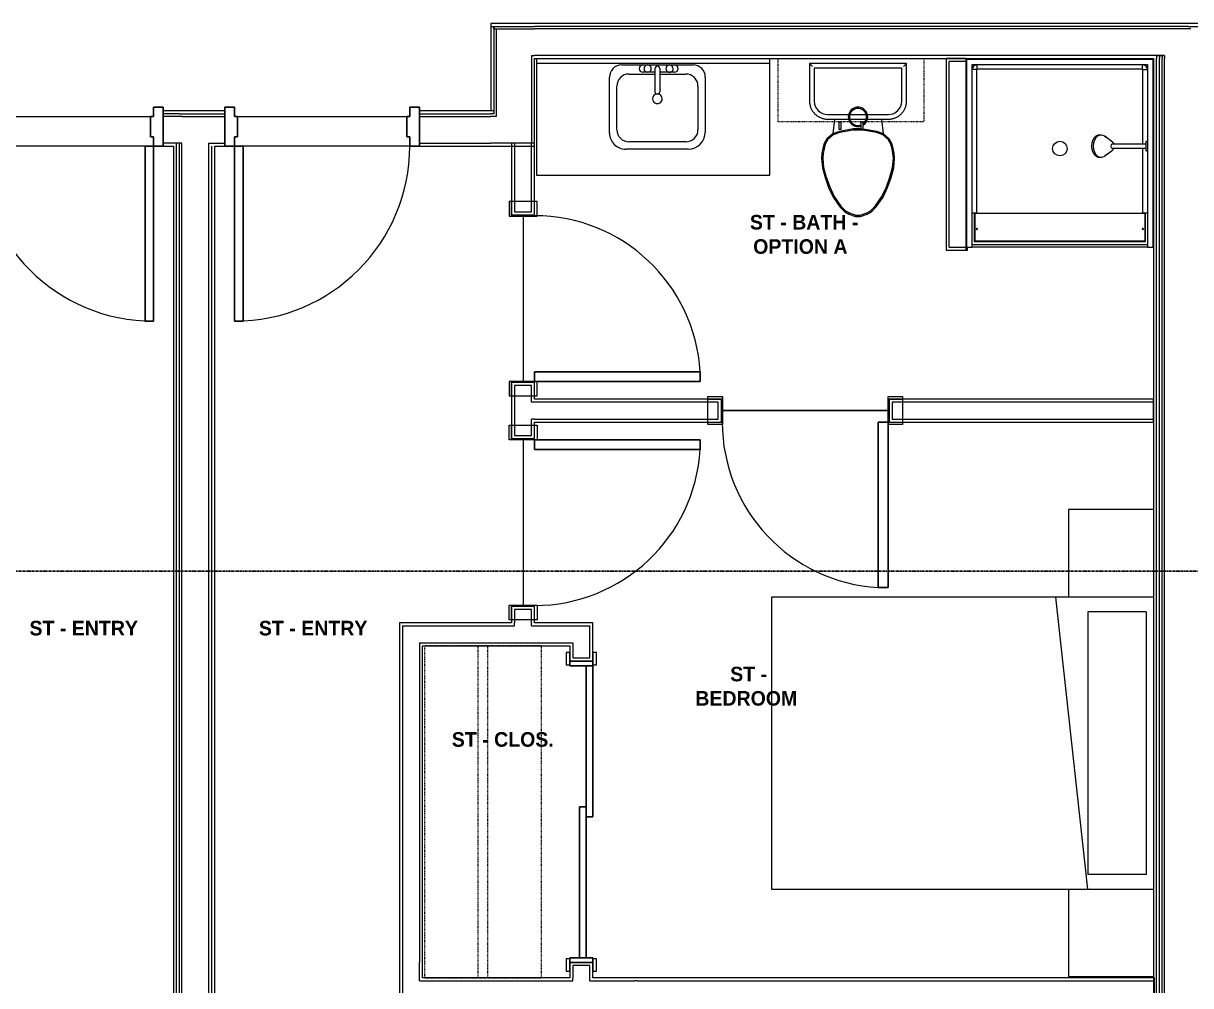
# Model space of a CAD drawing. Header units: inches. Extents: x -4093 to -1777, y 9773 to 12264.
# Drawn here: x -2749.8 to -2509.9, y 11450 to 11647.9 of the extents above; entities that cross this region are included whole.
import ezdxf

# ---------------------------------------------------------------- set-up
doc = ezdxf.new("R2010")
doc.units = ezdxf.units.IN
doc.header["$MEASUREMENT"] = 0
doc.linetypes.add('Dash', pattern=[0.25, 0.125, -0.125])
doc.linetypes.add('Grid Line 1_2_', pattern=[0.875, 0.5, -0.125, 0.125, -0.125])
for name, color, linetype, lineweight in [('0-1', 7, 'Continuous', 5), ('0-2', 7, 'Continuous', 9), ('0-3', 8, 'Continuous', 9), ('A-AREA-IDEN', 2, 'Continuous', 9), ('A-DOOR-1', 7, 'Continuous', 9), ('A-DOOR-2', 10, 'Continuous', 30), ('A-DOOR-FRAM-1', 10, 'Continuous', 30), ('A-FLOR-1', 7, 'Continuous', 9), ('A-FLOR-2', 192, 'Continuous', 9), ('A-WALL-1', 7, 'Continuous', 9), ('A-WALL-2', 250, 'Continuous', 18), ('I-FURN-1', 7, 'Continuous', 9), ('I-WALL-1', 7, 'Continuous', 9), ('P-SANR-FIXT-1', 7, 'Continuous', 9), ('Q-CASE-1', 7, 'Continuous', 9), ('Q-CASE-2', 7, 'Dash', 9), ('Q-CASE-HDLN-1', 7, 'Dash', 9), ('S-GRID-1', 1, 'Grid Line 1_2_', 30)]:
    doc.layers.add(name, color=color, linetype=linetype, lineweight=lineweight)
doc.styles.add('Century Gothic_B', font='GOTHICB.TTF', dxfattribs={"height": 3})

# ---------------------------------------------------------------- blocks, each defined once
blk = doc.blocks.new('SLIDING - FLUSH - SLIDING - FLUSH - 5-0 x 6-8-3934327-BACKGROUND - 2ND FLOOR')
at = {"layer": 'A-DOOR-1'}
for p, q in [((-30.25, 3), (-32.75, 3)), ((-32.75, 3), (-32.75, 2.25)), ((-30.25, 2.25), (-30.25, 3)), ((30.25, 3), (30.25, 2.25)), ((32.75, 3), (30.25, 3)), ((32.75, 2.25), (32.75, 3)), ((-32.75, 2.25), (-30.25, 2.25)), ((30.25, 2.25), (32.75, 2.25)), ((-30.25, -2.5), (-32.75, -2.5)), ((-32.75, -2.5), (-32.75, -3.25)), ((-32.75, -3.25), (-30.25, -3.25)), ((-30.25, -3.25), (-30.25, -2.5)), ((32.75, -2.5), (30.25, -2.5)), ((30.25, -2.5), (30.25, -3.25)), ((30.25, -3.25), (32.75, -3.25)), ((32.75, -3.25), (32.75, -2.5))]:
    blk.add_line(p, q, dxfattribs=at)
at = {"layer": 'A-DOOR-2'}
for p, q in [((1, 2.25), (-30, 2.25)), ((-30, 2.25), (-30, 0.87)), ((-30, 0.87), (1, 0.87)), ((30, 0.87), (-1, 0.87)), ((-1, 0.87), (-1, -0.5)), ((1, 0.87), (1, 2.25)), ((30, -0.5), (30, 0.87)), ((-1, -0.5), (30, -0.5))]:
    blk.add_line(p, q, dxfattribs=at)
at = {"layer": 'A-DOOR-FRAM-1'}
for p, q in [((-30, 2.25), (-31, 2.25)), ((-31, 2.25), (-31, -2.5)), ((-30, -2.5), (-30, 2.25)), ((31, 2.25), (30, 2.25)), ((30, 2.25), (30, -2.5)), ((31, -2.5), (31, 2.25)), ((-31, -2.5), (-30, -2.5)), ((30, -2.5), (31, -2.5))]:
    blk.add_line(p, q, dxfattribs=at)
blk = doc.blocks.new('SWING - SINGLE - FLUSH - SWING - FLUSH - 2-10 x 6-8 - PRIVACY-4346068-BACKGROUND - 2ND FLOOR')
at = {"layer": 'A-DOOR-1'}
for p, q in [((-20, 2.37), (-20, 2.87)), ((-20, 2.87), (-17, 2.87)), ((-17, 2.87), (-17, 2.37)), ((17, 2.37), (17, 2.87)), ((17, 2.87), (20, 2.87)), ((20, 2.87), (20, 2.37)), ((-20, 2.37), (-17, 2.37)), ((-20, -2.88), (-20, 2.37)), ((-17, 2.37), (-20, 2.37)), ((-17, 2.37), (-17, -2.88)), ((17, 2.37), (20, 2.37)), ((17, -2.88), (17, 2.37)), ((20, 2.37), (17, 2.37)), ((20, 2.37), (20, -2.88)), ((-17, -2.88), (-20, -2.88)), ((20, -2.88), (17, -2.88))]:
    blk.add_line(p, q, dxfattribs=at)
blk.add_arc((17, -2.38), 34.07, 180, 266.6343, dxfattribs=at)
at = {"layer": 'A-DOOR-2'}
for p, q in [((15, -2.38), (15, -36.38)), ((17, -2.38), (15, -2.38)), ((17, -2.38), (17, -36.38)), ((17, -36.38), (15, -36.38))]:
    blk.add_line(p, q, dxfattribs=at)
blk = doc.blocks.new('OD_CW_Closet - OD_CW_Closet-3786619-BACKGROUND - 2ND FLOOR')
at = {"layer": 'Q-CASE-HDLN-1'}
for p, q in [((68.99, 24), (0.74, 24)), ((0.74, 24), (0.74, 0)), ((68.99, 0), (68.99, 24)), ((0.74, 13), (68.99, 13)), ((0.74, 11), (68.99, 11)), ((0.74, 0), (68.99, 0))]:
    blk.add_line(p, q, dxfattribs=at)
blk = doc.blocks.new('SWING - SINGLE - FLUSH - SWING - FLUSH - 2-10 x 6-8 - PRIVACY-4346070-BACKGROUND - 2ND FLOOR')
at = {"layer": 'A-DOOR-1'}
for p, q in [((-20, 2.37), (-20, 2.87)), ((-20, 2.87), (-17, 2.87)), ((-17, 2.87), (-17, 2.37)), ((17, 2.37), (17, 2.87)), ((17, 2.87), (20, 2.87)), ((20, 2.87), (20, 2.37)), ((-20, 2.37), (-17, 2.37)), ((-20, -2.88), (-20, 2.37)), ((-17, 2.37), (-20, 2.37)), ((-17, 2.37), (-17, -2.88)), ((17, 2.37), (20, 2.37)), ((17, -2.88), (17, 2.37)), ((20, 2.37), (17, 2.37)), ((20, 2.37), (20, -2.88)), ((-17, -2.88), (-20, -2.88)), ((20, -2.88), (17, -2.88))]:
    blk.add_line(p, q, dxfattribs=at)
blk.add_arc((17, -2.38), 34.07, 180, 266.6343, dxfattribs=at)
at = {"layer": 'A-DOOR-2'}
for p, q in [((15, -2.38), (15, -36.38)), ((17, -2.38), (15, -2.38)), ((17, -2.38), (17, -36.38)), ((17, -36.38), (15, -36.38))]:
    blk.add_line(p, q, dxfattribs=at)
blk = doc.blocks.new('Bed-Standard - Queen 60_ x 79_-1242961-BACKGROUND - 2ND FLOOR')
at = {"layer": 'I-FURN-1'}
for p, q in [((-19.31, 37.2), (-19.31, -41.3)), ((40.69, -41.3), (40.69, 37.2)), ((-16.31, 35.7), (-16.31, 23.7)), ((-16.31, 35.7), (37.69, 35.7)), ((37.69, 35.7), (37.69, 23.7)), ((40.69, 23.7), (-19.31, 17.13)), ((-16.31, 23.7), (37.69, 23.7)), ((-19.31, -41.3), (40.69, -41.3))]:
    blk.add_line(p, q, dxfattribs=at)
blk = doc.blocks.new('M_Sink Vanity-Square - 500 x 440mm-1372835-BACKGROUND - 2ND FLOOR')
at = {"layer": 'P-SANR-FIXT-1'}
for p, q in [((-5.72, 10.23), (7.14, 10.23)), ((-5.22, 8.73), (6.46, 8.73)), ((-9.22, -4.59), (-9.22, 6.73)), ((-7.72, -2.72), (-7.72, 6.23)), ((8.96, 6.23), (8.96, -2.72)), ((10.46, 6.91), (10.46, -4.59)), ((0.12, -6.33), (0.12, -1.59)), ((1.12, -6.33), (1.12, -1.59)), ((7.96, -7.09), (-6.72, -7.09)), ((0.12, -5.22), (-5.22, -5.22)), ((-2.88, -5.59), (0.12, -5.59)), ((3.62, -7.09), (-2.88, -7.09)), ((6.46, -5.22), (1.12, -5.22)), ((1.12, -5.59), (3.62, -5.59))]:
    blk.add_line(p, q, dxfattribs=at)
for centre, radius, start, end in [((-5.72, 6.73), 3.5, 90, 180), ((7.14, 6.91), 3.32, 360, 90), ((-5.22, 6.23), 2.5, 90, 180), ((6.46, 6.23), 2.5, 360, 90), ((0.62, -0.13), 1, 360, 180), ((0.62, -0.13), 1, 180, 0), ((0.62, -1.59), 0.5, 360, 180), ((-6.72, -4.59), 2.5, 180, 270), ((-5.22, -2.72), 2.5, 180, 270), ((6.46, -2.72), 2.5, 270, 360), ((7.96, -4.59), 2.5, 270, 0), ((-2.88, -6.34), 0.75, 90, 270), ((-1.88, -6.34), 0.75, 360, 180), ((-1.88, -6.34), 0.75, 180, 0), ((0.62, -6.33), 0.5, 180, 0), ((2.62, -6.34), 0.75, 0, 180), ((2.62, -6.34), 0.75, 180, 0), ((3.62, -6.34), 0.75, 270, 90)]:
    blk.add_arc(centre, radius, start, end, dxfattribs=at)
blk = doc.blocks.new('Toilet-Domestic-3D - Toilet-Domestic-3D-1352612-BACKGROUND - 2ND FLOOR')
at = {"layer": 'P-SANR-FIXT-1'}
for p, q in [((-9.98, 19.48), (-9.98, 11.75)), ((9.98, 19.48), (-9.98, 19.48)), ((-9.86, 19.36), (-9.98, 19.48)), ((9.98, 19.48), (9.86, 19.36)), ((9.98, 11.75), (9.98, 19.48)), ((9, 18.5), (-9, 18.5)), ((-9, 18.5), (-9, 11.75)), ((-9, 18.5), (-9, 11.75)), ((9, 18.5), (-9, 18.5)), ((9, 11.75), (9, 18.5)), ((9, 11.75), (9, 18.5)), ((-6.25, 9), (6.25, 9)), ((-6.25, 9), (6.25, 9)), ((-6.25, 8.02), (6.25, 8.02)), ((-4.86, 8.02), (-5.21, 5)), ((5.21, 5), (4.86, 8.02)), ((-5.21, 5), (-6.4, 4)), ((-3.84, 5.5), (-5.21, 5)), ((-5.21, 5), (-5.08, 4.78)), ((-3.77, 5.26), (-5.08, 4.78)), ((-1, 6), (-3.84, 5.5)), ((-3.84, 5.5), (-3.77, 5.26)), ((-0.98, 5.75), (-3.77, 5.26)), ((-1, 6), (-0.98, 5.75)), ((0.56, 6), (-1, 6)), ((0.98, 5.75), (-0.98, 5.75)), ((1, 5.98), (0.98, 5.75)), ((3.77, 5.26), (0.98, 5.75)), ((3.84, 5.5), (1.05, 5.99)), ((3.84, 5.5), (3.77, 5.26)), ((5.08, 4.78), (3.77, 5.26)), ((5.21, 5), (3.84, 5.5)), ((5.21, 5), (5.08, 4.78)), ((6.4, 4), (5.21, 5)), ((-6.97, 3), (-7.24, 2)), ((-6.73, 2.9), (-6.99, 1.95)), ((-6.4, 4), (-6.97, 3)), ((-6.97, 3), (-6.73, 2.9)), ((-6.21, 3.84), (-6.73, 2.9)), ((-6.21, 3.84), (-6.4, 4)), ((-5.08, 4.78), (-6.21, 3.84)), ((6.21, 3.84), (5.08, 4.78)), ((6.4, 4), (6.21, 3.84)), ((6.73, 2.9), (6.21, 3.84)), ((6.97, 3), (6.4, 4)), ((6.97, 3), (6.73, 2.9)), ((6.99, 1.95), (6.73, 2.9)), ((7.24, 2), (6.97, 3)), ((-7.41, 1), (-7.5, 0)), ((-7.24, 2), (-7.41, 1)), ((-7.41, 1), (-7.16, 0.96)), ((-7.16, 0.96), (-7.25, 0)), ((-7.24, 2), (-6.99, 1.95)), ((-6.99, 1.95), (-7.16, 0.96)), ((7.24, 2), (6.99, 1.95)), ((7.16, 0.96), (6.99, 1.95)), ((7.41, 1), (7.16, 0.96)), ((7.25, 0), (7.16, 0.96)), ((7.41, 1), (7.24, 2)), ((7.5, 0), (7.25, 0)), ((7.5, 0), (7.41, 1)), ((-7.5, 0), (-7.25, 0)), ((-7.5, 0), (-7.33, -1.99)), ((-7.33, -1.99), (-7.08, -1.95)), ((-7.33, -1.99), (-6.79, -4)), ((-7.25, 0), (-7.08, -1.95)), ((-7.08, -1.95), (-6.55, -3.92)), ((6.55, -3.92), (7.08, -1.95)), ((6.79, -4), (7.33, -1.99)), ((7.08, -1.95), (7.25, 0)), ((7.33, -1.99), (7.08, -1.95)), ((7.33, -1.99), (7.5, 0)), ((-6.79, -4), (-6.55, -3.92)), ((-6.79, -4), (-6.06, -6)), ((-6.55, -3.92), (-5.83, -5.9)), ((5.83, -5.9), (6.55, -3.92)), ((6.06, -6), (6.79, -4)), ((6.79, -4), (6.55, -3.92)), ((-6.06, -6), (-5.83, -5.9)), ((-6.06, -6), (-5.13, -8)), ((-5.83, -5.9), (-4.91, -7.88)), ((4.91, -7.88), (5.83, -5.9)), ((5.13, -8), (6.06, -6)), ((6.06, -6), (5.83, -5.9)), ((-5.13, -8), (-4.91, -7.88)), ((-5.13, -8), (-3.74, -10)), ((-4.91, -7.88), (-3.55, -9.84)), ((3.55, -9.84), (4.91, -7.88)), ((3.74, -10), (5.13, -8)), ((5.13, -8), (4.91, -7.88)), ((-3.74, -10), (-3.55, -9.84)), ((-3.74, -10), (-2.74, -11)), ((-3.55, -9.84), (-2.59, -10.8)), ((-2.74, -11), (-2.59, -10.8)), ((-2.74, -11), (-1.87, -11.5)), ((-2.59, -10.8), (-1.77, -11.27)), ((-1.87, -11.5), (-1.77, -11.27)), ((-1.87, -11.5), (-0.5, -12)), ((-1.77, -11.27), (-0.46, -11.75)), ((-0.5, -12), (-0.46, -11.75)), ((-0.46, -11.75), (0.46, -11.75)), ((0.46, -11.75), (1.77, -11.27)), ((0.5, -12), (0.46, -11.75)), ((0.5, -12), (1.87, -11.5)), ((1.77, -11.27), (2.59, -10.8)), ((1.87, -11.5), (1.77, -11.27)), ((1.87, -11.5), (2.74, -11)), ((2.59, -10.8), (3.55, -9.84)), ((2.74, -11), (2.59, -10.8)), ((2.74, -11), (3.74, -10)), ((3.74, -10), (3.55, -9.84)), ((-0.5, -12), (0.5, -12))]:
    blk.add_line(p, q, dxfattribs=at)
at = {"layer": 'P-SANR-FIXT-1', "flags": 128}
for points in [[(-9.98, 11.75), (-9.97, 11.6), (-9.97, 11.45), (-9.95, 11.3), (-9.93, 11.16), (-9.9, 11.01), (-9.87, 10.86), (-9.83, 10.72), (-9.79, 10.58), (-9.74, 10.44), (-9.68, 10.3), (-9.62, 10.16), (-9.56, 10.03), (-9.48, 9.9), (-9.41, 9.77), (-9.33, 9.65), (-9.24, 9.52), (-9.15, 9.41), (-9.05, 9.29), (-8.95, 9.18), (-8.85, 9.08), (-8.74, 8.97), (-8.62, 8.88), (-8.51, 8.78), (-8.39, 8.7), (-8.26, 8.61), (-8.14, 8.54), (-8.01, 8.46), (-7.87, 8.4), (-7.74, 8.33), (-7.6, 8.28), (-7.46, 8.22), (-7.32, 8.18), (-7.17, 8.14), (-7.03, 8.11), (-6.88, 8.08), (-6.74, 8.05), (-6.59, 8.04), (-6.44, 8.03), (-6.29, 8.02), (-6.25, 8.02)], [(6.25, 8.02), (6.4, 8.03), (6.55, 8.03), (6.7, 8.05), (6.84, 8.07), (6.99, 8.1), (7.14, 8.13), (7.28, 8.17), (7.42, 8.21), (7.56, 8.26), (7.7, 8.32), (7.84, 8.38), (7.97, 8.44), (8.1, 8.52), (8.23, 8.59), (8.35, 8.67), (8.48, 8.76), (8.59, 8.85), (8.71, 8.95), (8.82, 9.05), (8.92, 9.15), (9.03, 9.26), (9.12, 9.38), (9.22, 9.49), (9.3, 9.61), (9.39, 9.74), (9.46, 9.86), (9.54, 9.99), (9.6, 10.13), (9.67, 10.26), (9.72, 10.4), (9.78, 10.54), (9.82, 10.68), (9.86, 10.83), (9.89, 10.97), (9.92, 11.12), (9.95, 11.26), (9.96, 11.41), (9.97, 11.56), (9.98, 11.71), (9.98, 11.75)]]:
    blk.add_lwpolyline(points, dxfattribs=at)
at = {"layer": 'P-SANR-FIXT-1'}
for centre, radius, start, end in [((-6.25, 11.75), 2.75, 180, 270), ((-6.25, 11.75), 2.75, 180, 270), ((0, 8.48), 2, 360, 286.863), ((0, 8.48), 1.75, 360, 289.017), ((6.25, 11.75), 2.75, 270, 360), ((6.25, 11.75), 2.75, 270, 360), ((0, 8.48), 2, 302.0714, 360), ((0, 8.48), 1.75, 308.7554, 360)]:
    blk.add_arc(centre, radius, start, end, dxfattribs=at)
for points in [[(-9.98, 19.48), (-9.98, 19.48), (-9.98, 19.48), (-9.98, 19.48)], [(9.98, 19.48), (9.98, 19.48), (9.98, 19.48), (9.98, 19.48)]]:
    blk.add_open_spline(points, degree=3, dxfattribs=at)
for points, knots in [([(-9.37, 18.87), (-9.41, 18.91), (-9.47, 18.97), (-9.55, 19.05), (-9.6, 19.1), (-9.66, 19.16), (-9.71, 19.21), (-9.75, 19.25), (-9.78, 19.28), (-9.8, 19.3), (-9.82, 19.32), (-9.85, 19.35), (-9.86, 19.36), (-9.86, 19.36)], [0, 0, 0, 0, 0.166667, 0.25, 0.333333, 0.416667, 0.5, 0.583333, 0.666667, 0.708333, 0.75, 0.833333, 1, 1, 1, 1]), ([(9.86, 19.36), (9.86, 19.36), (9.85, 19.35), (9.82, 19.32), (9.8, 19.3), (9.78, 19.28), (9.75, 19.25), (9.71, 19.21), (9.66, 19.16), (9.6, 19.1), (9.55, 19.05), (9.47, 18.97), (9.41, 18.91), (9.37, 18.87)], [-1, -1, -1, -1, -0.833333, -0.75, -0.708333, -0.666667, -0.583333, -0.5, -0.416667, -0.333333, -0.25, -0.166667, 0, 0, 0, 0])]:
    blk.add_open_spline(points, degree=3, knots=knots, dxfattribs=at)
blk = doc.blocks.new('Bath Vanity - Bath Vanity 48_-3150017-BACKGROUND - 2ND FLOOR')
at = {"layer": 'Q-CASE-1'}
for p, q in [((24.74, 24), (-23.26, 24)), ((-23.26, 24), (-23.26, 1)), ((24.74, 1), (24.74, 24))]:
    blk.add_line(p, q, dxfattribs=at)
blk = doc.blocks.new('BATHROOM MIRROR - BATHROOM MIRROR 48_-3123886-BACKGROUND - 2ND FLOOR')
at = {"layer": 'Q-CASE-1'}
for p, q in [((-23.26, -23), (24.74, -23)), ((-23.26, -23), (-23.26, -24)), ((24.74, -24), (24.74, -23)), ((24.74, -24), (-23.26, -24))]:
    blk.add_line(p, q, dxfattribs=at)
blk = doc.blocks.new('300 Series Wall Hung Cabinet_326 - 30_-2909953-BACKGROUND - 2ND FLOOR')
at = {"layer": 'Q-CASE-1'}
for p, q in [((-2.01, 14.69), (-2.5, 14.69)), ((-2.5, 14.69), (-2.5, 13.19)), ((-2.01, 13.19), (-2.01, 14.69)), ((2.49, 14.69), (2, 14.69)), ((2, 14.69), (2, 13.19)), ((2.49, 13.19), (2.49, 14.69)), ((-2.01, 13.19), (-2.5, 13.19)), ((2.49, 13.19), (2, 13.19))]:
    blk.add_line(p, q, dxfattribs=at)
at = {"layer": 'Q-CASE-2'}
for p, q in [((-15, 0.19), (-15, 13.19)), ((-15, 13.19), (15, 13.19)), ((15, 13.19), (15, 0.19)), ((15, 0.19), (-15, 0.19))]:
    blk.add_line(p, q, dxfattribs=at)
blk = doc.blocks.new('SWING - SINGLE - FLUSH - SWING - FLUSH - 2-10 x 6-8 - PRIVACY-4346067-BACKGROUND - 2ND FLOOR')
at = {"layer": 'A-DOOR-1'}
for p, q in [((-17, 2.87), (-20, 2.87)), ((-20, 2.87), (-20, -2.38)), ((-17, -2.38), (-17, 2.87)), ((20, 2.87), (17, 2.87)), ((17, 2.87), (17, -2.38)), ((20, -2.38), (20, 2.87)), ((-20, -2.38), (-17, -2.38)), ((-17, -2.38), (-20, -2.38)), ((-20, -2.38), (-20, -2.88)), ((-17, -2.88), (-17, -2.38)), ((17, -2.38), (20, -2.38)), ((20, -2.38), (17, -2.38)), ((17, -2.38), (17, -2.88)), ((20, -2.88), (20, -2.38)), ((-20, -2.88), (-17, -2.88)), ((17, -2.88), (20, -2.88))]:
    blk.add_line(p, q, dxfattribs=at)
blk.add_arc((17, 2.37), 34.07, 93.3657, 180, dxfattribs=at)
at = {"layer": 'A-DOOR-2'}
for p, q in [((15, 2.37), (15, 36.38)), ((17, 36.38), (15, 36.38)), ((17, 2.37), (17, 36.38)), ((17, 2.37), (15, 2.37))]:
    blk.add_line(p, q, dxfattribs=at)
blk = doc.blocks.new('Table-Night Stand - 18_ x 18_ x 24_-V21-BACKGROUND - 2ND FLOOR')
at = {"layer": 'I-FURN-1'}
for p, q in [((18.15, 0), (18.15, 17.5)), ((0.15, 0), (18.15, 0))]:
    blk.add_line(p, q, dxfattribs=at)
blk = doc.blocks.new('Table-Night Stand - 18_ x 18_ x 24_-V22-BACKGROUND - 2ND FLOOR')
at = {"layer": 'I-FURN-1'}
for p, q in [((0.15, 17.5), (0.15, 0)), ((0.15, 0), (18.15, 0))]:
    blk.add_line(p, q, dxfattribs=at)
blk = doc.blocks.new('The Shower - The Shower-V94-BACKGROUND - 2ND FLOOR')
at = {"layer": 'P-SANR-FIXT-1'}
for p, q in [((0, -0.5), (38.5, -0.5)), ((0, -39.25), (0, -0.5)), ((0.12, -39.25), (0.12, -0.63)), ((0.12, -0.63), (38.38, -0.63)), ((1.25, -39.25), (1.25, -1.75)), ((1.25, -1.75), (37.25, -1.75)), ((1.42, -2.2), (1.4, -2.23)), ((1.58, -2.01), (1.51, -2.08)), ((1.73, -1.9), (1.7, -1.92)), ((2.01, -1.78), (1.93, -1.8)), ((2.25, -1.77), (2.25, -1.75)), ((36.25, -1.77), (2.25, -1.77)), ((36.25, -1.77), (36.25, -1.75)), ((36.57, -1.8), (36.49, -1.78)), ((36.79, -1.91), (36.77, -1.9)), ((36.99, -2.08), (36.92, -2.01)), ((37.1, -2.23), (37.08, -2.2)), ((37.25, -1.75), (37.25, -17.52)), ((38.38, -0.63), (38.38, -39.25)), ((38.5, -0.5), (38.5, -39.25)), ((1.3, -2.43), (1.28, -2.51)), ((2.2, -32.27), (2.2, -2.75)), ((36.25, -2.7), (2.25, -2.7)), ((36.3, -18.11), (36.3, -2.75)), ((37.22, -2.51), (37.2, -2.43)), ((36.3, -32.27), (36.3, -18.89)), ((37.25, -19.48), (37.25, -39.25)), ((1.62, -32.27), (1.62, -38.13)), ((36.75, -32.38), (1.75, -32.38)), ((1.75, -32.38), (1.75, -38)), ((2.2, -32.27), (36.3, -32.27)), ((36.75, -38), (36.75, -32.38)), ((36.88, -38.13), (36.88, -32.27)), ((1.62, -38.13), (36.88, -38.13)), ((1.75, -38), (36.75, -38)), ((0.12, -39.25), (0, -39.25)), ((0.12, -39.25), (1.25, -39.25)), ((1.25, -38.75), (37.25, -38.75)), ((1.25, -39.25), (1.25, -38.75)), ((37.25, -39.25), (1.25, -39.25)), ((37.25, -38.75), (37.25, -39.25)), ((37.25, -39.25), (38.38, -39.25)), ((38.5, -39.25), (38.38, -39.25))]:
    blk.add_line(p, q, dxfattribs=at)
blk.add_circle((19.25, -19), 1.5, dxfattribs=at)
for centre, radius, start, end in [((2.25, -2.75), 1, 90, 180), ((36.25, -2.75), 1, 0, 90), ((2.2, -35.56), 0.125, 0, 180), ((2.2, -35.56), 0.125, 180, 0), ((36.3, -35.56), 0.125, 0, 180), ((36.3, -35.56), 0.125, 180, 0)]:
    blk.add_arc(centre, radius, start, end, dxfattribs=at)
for centre, start_param, end_param in [((2.2, -32.28), 1.570796, 3.141593), ((36.3, -32.28), 0, 1.570796)]:
    blk.add_ellipse(centre, major_axis=(0.95, 0), ratio=0.019505, start_param=start_param, end_param=end_param, dxfattribs=at)
for points, knots in [([(2.25, -1.77), (2.18, -1.77), (2.05, -1.78), (1.8, -1.86), (1.52, -2.04), (1.34, -2.32), (1.26, -2.57), (1.25, -2.7), (1.25, -2.77)], [0, 0, 0, 0, 0.125, 0.25, 0.5, 0.75, 0.875, 1, 1, 1, 1]), ([(1.38, -2.25), (1.41, -2.21), (1.47, -2.12), (1.54, -2.04), (1.59, -2)], [-0.6665731, -0.6665731, -0.6665731, -0.6665731, -0.5714286, -0.4611793, -0.4611793, -0.4611793, -0.4611793]), ([(1.75, -1.88), (1.77, -1.87), (1.86, -1.82), (2.03, -1.77), (2.17, -1.75), (2.25, -1.75)], [-0.3333068, -0.3333068, -0.3333068, -0.3333068, -0.2857143, -0.1428571, 0, 0, 0, 0]), ([(36.25, -1.75), (36.31, -1.75), (36.42, -1.76), (36.59, -1.8), (36.7, -1.85), (36.75, -1.88)], [-1, -1, -1, -1, -0.8928571, -0.7857143, -0.6666667, -0.6666667, -0.6666667, -0.6666667]), ([(37.25, -2.77), (37.25, -2.7), (37.24, -2.57), (37.16, -2.32), (36.98, -2.04), (36.7, -1.86), (36.45, -1.78), (36.32, -1.77), (36.25, -1.77)], [0, 0, 0, 0, 0.125, 0.25, 0.5, 0.75, 0.875, 1, 1, 1, 1]), ([(36.75, -1.88), (36.79, -1.91), (36.89, -1.97), (36.97, -2.05), (37.01, -2.1)], [-0.6665731, -0.6665731, -0.6665731, -0.6665731, -0.5714286, -0.4475924, -0.4475924, -0.4475924, -0.4475924]), ([(37.12, -2.25), (37.13, -2.27), (37.16, -2.33), (37.18, -2.38), (37.19, -2.42)], [-0.3333068, -0.3333068, -0.3333068, -0.3333068, -0.2857143, -0.2174647, -0.2174647, -0.2174647, -0.2174647]), ([(2.25, -2.7), (2.24, -2.7), (2.24, -2.7), (2.23, -2.7), (2.22, -2.71), (2.22, -2.71), (2.21, -2.72), (2.21, -2.73), (2.2, -2.74), (2.2, -2.74), (2.2, -2.75), (2.2, -2.75)], [-1, -1, -1, -1, -0.833333, -0.75, -0.666667, -0.583333, -0.416667, -0.333333, -0.208333, -0.083333, 0, 0, 0, 0]), ([(36.3, -2.75), (36.3, -2.74), (36.3, -2.74), (36.3, -2.73), (36.29, -2.72), (36.29, -2.72), (36.28, -2.71), (36.27, -2.71), (36.26, -2.7), (36.26, -2.7), (36.25, -2.7), (36.25, -2.7)], [-1, -1, -1, -1, -0.833333, -0.75, -0.666667, -0.583333, -0.416667, -0.333333, -0.208333, -0.083333, 0, 0, 0, 0])]:
    blk.add_open_spline(points, degree=3, knots=knots, dxfattribs=at)
for points in [[(1.35, -2.32), (1.36, -2.3), (1.37, -2.27), (1.38, -2.25)], [(1.63, -1.97), (1.67, -1.94), (1.71, -1.91), (1.75, -1.88)], [(2.25, -2.7), (2.25, -2.62), (2.25, -2.45), (2.25, -2.22), (2.25, -2.03), (2.25, -1.88), (2.25, -1.82), (2.25, -1.8)], [(36.25, -2.7), (36.25, -2.62), (36.25, -2.45), (36.25, -2.22), (36.25, -2.03), (36.25, -1.88), (36.25, -1.82), (36.25, -1.8)], [(37.04, -2.14), (37.07, -2.18), (37.09, -2.21), (37.12, -2.25)], [(1.25, -2.75), (1.25, -2.74), (1.25, -2.72), (1.25, -2.71)], [(2.2, -2.75), (2.12, -2.75), (1.95, -2.75), (1.72, -2.75), (1.52, -2.76), (1.37, -2.76), (1.27, -2.76), (1.25, -2.77), (1.25, -2.77)], [(36.3, -2.75), (36.38, -2.75), (36.55, -2.75), (36.78, -2.75), (36.98, -2.76), (37.13, -2.76), (37.23, -2.76), (37.25, -2.77), (37.25, -2.77)], [(37.25, -2.67), (37.25, -2.7), (37.25, -2.72), (37.25, -2.75)]]:
    blk.add_open_spline(points, degree=3, dxfattribs=at)
blk = doc.blocks.new('Shower Head - Shower Head-3260035-BACKGROUND - 2ND FLOOR')
at = {"layer": 'P-SANR-FIXT-1'}
for p, q in [((-2.28, 9.81), (-2.28, 9.54)), ((2.28, 9.54), (2.28, 9.81)), ((-2.02, 8.78), (-0.84, 7.19)), ((-0.39, 7.27), (-0.39, 6.01)), ((0.39, 6.01), (0.39, 7.27)), ((0.84, 7.19), (2.02, 8.78)), ((-0.98, 0.26), (-0.98, 0)), ((-0.98, 0.26), (0.98, 0.26)), ((-0.39, 1), (-0.39, 0.26)), ((0.39, 0.26), (0.39, 1)), ((0.98, 0), (0.98, 0.26)), ((0.98, 0), (-0.98, 0))]:
    blk.add_line(p, q, dxfattribs=at)
at = {"layer": 'P-SANR-FIXT-1', "flags": 128}
for points in [[(0, 11.49), (-0.09, 11.49), (-0.18, 11.48), (-0.27, 11.48), (-0.35, 11.47), (-0.44, 11.46), (-0.53, 11.44), (-0.62, 11.43), (-0.7, 11.41), (-0.79, 11.39), (-0.87, 11.36), (-0.95, 11.34), (-1.03, 11.31), (-1.11, 11.28), (-1.19, 11.25), (-1.26, 11.21), (-1.34, 11.17), (-1.41, 11.13), (-1.48, 11.09), (-1.55, 11.05), (-1.61, 11), (-1.68, 10.95), (-1.74, 10.9), (-1.8, 10.85), (-1.85, 10.8), (-1.9, 10.74), (-1.95, 10.69), (-2, 10.63), (-2.04, 10.57), (-2.08, 10.51), (-2.12, 10.44), (-2.15, 10.38), (-2.18, 10.31), (-2.21, 10.25), (-2.23, 10.18), (-2.25, 10.11), (-2.26, 10.04), (-2.27, 9.97), (-2.28, 9.9), (-2.28, 9.83), (-2.28, 9.81)], [(2.28, 9.81), (2.28, 9.88), (2.28, 9.95), (2.27, 10.02), (2.25, 10.09), (2.24, 10.16), (2.21, 10.23), (2.19, 10.3), (2.16, 10.36), (2.13, 10.43), (2.09, 10.49), (2.05, 10.55), (2.01, 10.61), (1.97, 10.67), (1.92, 10.73), (1.86, 10.79), (1.81, 10.84), (1.75, 10.89), (1.69, 10.94), (1.63, 10.99), (1.57, 11.04), (1.5, 11.08), (1.43, 11.12), (1.36, 11.16), (1.28, 11.2), (1.21, 11.24), (1.13, 11.27), (1.05, 11.3), (0.97, 11.33), (0.89, 11.36), (0.81, 11.38), (0.72, 11.4), (0.64, 11.42), (0.55, 11.44), (0.47, 11.45), (0.38, 11.46), (0.29, 11.47), (0.2, 11.48), (0.11, 11.49), (0.02, 11.49), (0, 11.49)], [(-0.84, 7.19), (-0.81, 7.16), (-0.79, 7.13), (-0.76, 7.1), (-0.73, 7.08), (-0.7, 7.05), (-0.68, 7.03), (-0.65, 7.01), (-0.62, 6.98), (-0.59, 6.97), (-0.56, 6.95), (-0.53, 6.93), (-0.49, 6.91), (-0.46, 6.9), (-0.43, 6.89), (-0.4, 6.87)], [(-0.39, 6.01), (-0.39, 5.81), (-0.39, 5.6), (-0.39, 5.38), (-0.39, 5.15), (-0.39, 4.92), (-0.39, 4.68), (-0.39, 4.43), (-0.39, 4.18), (-0.39, 3.93), (-0.39, 3.67), (-0.39, 3.4), (-0.39, 3.13), (-0.39, 2.86), (-0.39, 2.59), (-0.39, 2.31), (-0.39, 2.03), (-0.39, 1.75), (-0.39, 1.46), (-0.39, 1.18), (-0.39, 1)], [(0.39, 6.87), (0.43, 6.88), (0.46, 6.9), (0.49, 6.91), (0.52, 6.93), (0.55, 6.94), (0.58, 6.96), (0.61, 6.98), (0.64, 7), (0.67, 7.03), (0.7, 7.05), (0.73, 7.07), (0.76, 7.1), (0.78, 7.13), (0.81, 7.16), (0.83, 7.19), (0.84, 7.19)], [(0.39, 1), (0.39, 1.29), (0.39, 1.57), (0.39, 1.85), (0.39, 2.13), (0.39, 2.41), (0.39, 2.69), (0.39, 2.96), (0.39, 3.23), (0.39, 3.5), (0.39, 3.76), (0.39, 4.02), (0.39, 4.27), (0.39, 4.52), (0.39, 4.77), (0.39, 5), (0.39, 5.23), (0.39, 5.46), (0.39, 5.67), (0.39, 5.88), (0.39, 6.01)]]:
    blk.add_lwpolyline(points, dxfattribs=at)
at = {"layer": 'P-SANR-FIXT-1'}
for centre, major_axis, start_param, end_param in [((0, 9.54), (-2.28, 0), 4.712389, 6.956384), ((0, 9.54), (2.28, 0), 5.609987, 7.853982), ((0, 7.27), (-0.394, 0), 4.712389, 6.283185), ((0, 7.27), (0.394, 0), 0, 1.570796)]:
    blk.add_ellipse(centre, major_axis=major_axis, ratio=0.707107, start_param=start_param, end_param=end_param, dxfattribs=at)
blk = doc.blocks.new('CTR - 1st Phase - Unit Layouts_rvt-1-BACKGROUND - 2ND FLOOR')
at = {"layer": 'A-FLOR-1'}
for p, q in [((-2724.79, 11622.61), (-2759.04, 11622.61)), ((-2670.41, 11622.61), (-2704.66, 11622.61)), ((-2647.12, 11608.24), (-2647.12, 11574.24)), ((-2572.12, 11568.24), (-2606.12, 11568.24)), ((-2606.12, 11568.24), (-2572.12, 11568.24)), ((-2647.12, 11562.24), (-2647.12, 11528.24))]:
    blk.add_line(p, q, dxfattribs=at)
at = {"layer": 'A-WALL-1'}
for p, q in [((-2560.19, 11640.62), (-2560.19, 11601.24)), ((-2559.56, 11640.62), (-2560.19, 11640.62)), ((-2556.06, 11640.62), (-2559.56, 11640.62)), ((-2649.5, 11623.24), (-2649.5, 11608.49)), ((-2644.75, 11623.24), (-2649.5, 11623.24)), ((-2644.75, 11608.49), (-2644.75, 11623.24)), ((-2649.5, 11608.49), (-2644.75, 11608.49)), ((-2560.19, 11601.24), (-2559.56, 11601.24)), ((-2559.56, 11601.24), (-2556.06, 11601.24)), ((-2556.06, 11601.24), (-2555.81, 11601.24)), ((-2555.81, 11601.24), (-2555.81, 11601.87)), ((-2649.5, 11573.99), (-2649.5, 11562.49)), ((-2644.75, 11573.99), (-2649.5, 11573.99)), ((-2644.75, 11570.62), (-2644.75, 11573.99)), ((-2606.37, 11570.62), (-2644.75, 11570.62)), ((-2606.37, 11565.87), (-2606.37, 11570.62)), ((-2517.56, 11570.62), (-2571.87, 11570.62)), ((-2571.87, 11570.62), (-2571.87, 11565.87)), ((-2517.56, 11565.87), (-2517.56, 11570.62)), ((-2644.75, 11562.49), (-2644.75, 11565.87)), ((-2644.75, 11565.87), (-2606.37, 11565.87)), ((-2571.87, 11565.87), (-2517.56, 11565.87)), ((-2649.5, 11562.49), (-2644.75, 11562.49)), ((-2649.5, 11527.99), (-2649.5, 11524.62)), ((-2644.75, 11527.99), (-2649.5, 11527.99)), ((-2644.75, 11524.62), (-2644.75, 11527.99)), ((-2671.87, 11524.62), (-2672.5, 11524.62)), ((-2672.5, 11524.62), (-2672.5, 11454.86)), ((-2667.75, 11524.62), (-2671.87, 11524.62)), ((-2649.5, 11524.62), (-2667.75, 11524.62)), ((-2637.5, 11524.62), (-2644.75, 11524.62)), ((-2633.37, 11524.62), (-2637.5, 11524.62)), ((-2632.75, 11524.62), (-2633.37, 11524.62)), ((-2632.75, 11516.74), (-2632.75, 11524.62)), ((-2667.75, 11454.86), (-2667.75, 11519.87)), ((-2667.75, 11519.87), (-2637.5, 11519.87)), ((-2637.5, 11519.87), (-2637.5, 11516.74)), ((-2637.5, 11516.74), (-2632.75, 11516.74)), ((-2672.5, 11454.86), (-2672.5, 11446.24)), ((-2667.75, 11451.62), (-2667.75, 11454.86)), ((-2637.5, 11454.74), (-2637.5, 11451.62)), ((-2632.75, 11454.74), (-2637.5, 11454.74)), ((-2632.75, 11451.62), (-2632.75, 11454.74)), ((-2637.5, 11451.62), (-2667.75, 11451.62)), ((-2630.37, 11451.62), (-2632.75, 11451.62)), ((-2624.25, 11451.62), (-2630.37, 11451.62)), ((-2623.62, 11451.62), (-2624.25, 11451.62)), ((-2517.37, 11451.62), (-2623.62, 11451.62)), ((-2517.37, 11446.87), (-2517.37, 11451.62))]:
    blk.add_line(p, q, dxfattribs=at)
at = {"layer": 'A-WALL-2'}
for p, q in [((-2559.56, 11601.87), (-2559.56, 11639.99)), ((-2556.06, 11639.99), (-2559.56, 11639.99)), ((-2648.87, 11623.24), (-2648.87, 11609.12)), ((-2645.37, 11609.12), (-2645.37, 11623.24)), ((-2648.87, 11609.12), (-2647.12, 11609.12)), ((-2647.12, 11609.12), (-2645.37, 11609.12)), ((-2559.56, 11601.87), (-2556.06, 11601.87)), ((-2556.06, 11601.87), (-2556.06, 11601.24)), ((-2556.06, 11601.24), (-2556.06, 11601.87)), ((-2648.87, 11573.37), (-2648.87, 11563.12)), ((-2647.12, 11573.37), (-2648.87, 11573.37)), ((-2645.37, 11573.37), (-2647.12, 11573.37)), ((-2645.37, 11569.99), (-2645.37, 11573.37)), ((-2644.75, 11569.99), (-2645.37, 11569.99)), ((-2607, 11569.99), (-2644.75, 11569.99)), ((-2607, 11568.24), (-2607, 11569.99)), ((-2571.25, 11569.99), (-2571.25, 11568.24)), ((-2517.56, 11569.99), (-2571.25, 11569.99)), ((-2607, 11566.49), (-2607, 11568.24)), ((-2571.25, 11568.24), (-2571.25, 11566.49)), ((-2645.37, 11563.12), (-2645.37, 11566.49)), ((-2644.75, 11566.49), (-2645.37, 11566.49)), ((-2644.75, 11566.49), (-2607, 11566.49)), ((-2571.25, 11566.49), (-2517.56, 11566.49)), ((-2648.87, 11563.12), (-2647.12, 11563.12)), ((-2647.12, 11563.12), (-2645.37, 11563.12)), ((-2647.12, 11527.37), (-2648.87, 11527.37)), ((-2648.87, 11527.37), (-2648.87, 11524.62)), ((-2645.37, 11527.37), (-2647.12, 11527.37)), ((-2645.37, 11524.62), (-2645.37, 11527.37)), ((-2671.87, 11523.99), (-2671.87, 11454.86)), ((-2671.87, 11523.99), (-2668.37, 11523.99)), ((-2668.37, 11523.99), (-2667.75, 11523.99)), ((-2667.75, 11523.99), (-2648.87, 11523.99)), ((-2648.87, 11523.99), (-2648.87, 11524.62)), ((-2645.37, 11523.99), (-2645.37, 11524.62)), ((-2645.37, 11523.99), (-2637.5, 11523.99)), ((-2637.5, 11523.99), (-2636.87, 11523.99)), ((-2636.87, 11523.99), (-2633.37, 11523.99)), ((-2633.37, 11517.37), (-2633.37, 11523.99)), ((-2668.37, 11520.49), (-2668.37, 11454.86)), ((-2668.37, 11520.49), (-2667.75, 11520.49)), ((-2667.75, 11520.49), (-2637.5, 11520.49)), ((-2637.5, 11520.49), (-2636.87, 11520.49)), ((-2636.87, 11520.49), (-2636.87, 11517.37)), ((-2636.87, 11517.37), (-2635.12, 11517.37)), ((-2635.12, 11517.37), (-2633.37, 11517.37)), ((-2671.87, 11454.86), (-2671.87, 11446.87)), ((-2668.37, 11450.99), (-2668.37, 11454.86)), ((-2635.12, 11454.12), (-2636.87, 11454.12)), ((-2636.87, 11454.12), (-2636.87, 11451.62)), ((-2633.37, 11454.12), (-2635.12, 11454.12)), ((-2633.37, 11451.62), (-2633.37, 11454.12)), ((-2636.87, 11450.99), (-2636.87, 11451.62)), ((-2633.37, 11450.99), (-2633.37, 11451.62)), ((-2668.37, 11450.99), (-2667.75, 11450.99)), ((-2667.75, 11450.99), (-2636.87, 11450.99)), ((-2633.37, 11450.99), (-2630.37, 11450.99)), ((-2630.37, 11450.99), (-2629.75, 11450.99)), ((-2629.75, 11450.99), (-2624.25, 11450.99)), ((-2623.62, 11450.99), (-2624.25, 11450.99)), ((-2623.62, 11450.99), (-2517.37, 11450.99))]:
    blk.add_line(p, q, dxfattribs=at)
at = {"layer": '0-2'}
for name, p, rotation in [('BATHROOM MIRROR - BATHROOM MIRROR 48_-3123886-BACKGROUND - 2ND FLOOR', (-2619.64, 11616.61), 180), ('Bath Vanity - Bath Vanity 48_-3150017-BACKGROUND - 2ND FLOOR', (-2619.64, 11640.62), 180), ('M_Sink Vanity-Square - 500 x 440mm-1372835-BACKGROUND - 2ND FLOOR', (-2618.89, 11632.22), 180), ('300 Series Wall Hung Cabinet_326 - 30_-2909953-BACKGROUND - 2ND FLOOR', (-2579.73, 11640.8), 180), ('Shower Head - Shower Head-3260035-BACKGROUND - 2ND FLOOR', (-2518.81, 11622.62), 89.99999999991886), ('SWING - SINGLE - FLUSH - SWING - FLUSH - 2-10 x 6-8 - PRIVACY-4346067-BACKGROUND - 2ND FLOOR', (-2647.12, 11591.24), 270.0000000000326), ('SWING - SINGLE - FLUSH - SWING - FLUSH - 2-10 x 6-8 - PRIVACY-4346068-BACKGROUND - 2ND FLOOR', (-2647.12, 11545.24), 90.00000000003263), ('Table-Night Stand - 18_ x 18_ x 24_-V22-BACKGROUND - 2ND FLOOR', (-2535.06, 11548.02), 270.0000000000284), ('Bed-Standard - Queen 60_ x 79_-1242961-BACKGROUND - 2ND FLOOR', (-2554.76, 11510.56), 270.0000000000284), ('OD_CW_Closet - OD_CW_Closet-3786619-BACKGROUND - 2ND FLOOR', (-2643.34, 11450.88), 90.00000000002066), ('SLIDING - FLUSH - SLIDING - FLUSH - 5-0 x 6-8-3934327-BACKGROUND - 2ND FLOOR', (-2635, 11485.74), 270.0000000000446), ('Table-Night Stand - 18_ x 18_ x 24_-V21-BACKGROUND - 2ND FLOOR', (-2535.06, 11470.02), 270.0000000000284)]:
    blk.add_blockref(name, p, dxfattribs=dict(at, rotation=rotation))
for name, p in [('Toilet-Domestic-3D - Toilet-Domestic-3D-1352612-BACKGROUND - 2ND FLOOR', (-2578.28, 11620.14)), ('The Shower - The Shower-V94-BACKGROUND - 2ND FLOOR', (-2556.06, 11641.12)), ('SWING - SINGLE - FLUSH - SWING - FLUSH - 2-10 x 6-8 - PRIVACY-4346070-BACKGROUND - 2ND FLOOR', (-2589.12, 11568.24))]:
    blk.add_blockref(name, p, dxfattribs=at)
blk = doc.blocks.new('HOLLOW METAL - UNIT DOOR-2191977-BACKGROUND - 2ND FLOOR')
at = {"layer": 'A-DOOR-1'}
blk.add_arc((18, -3.875), 36, 180, 270, dxfattribs=at)
at = {"layer": 'A-DOOR-2'}
for p, q in [((16.25, -3.875), (18, -3.875)), ((16.25, -39.875), (16.25, -3.875)), ((18, -3.875), (18, -39.875)), ((18, -39.875), (16.25, -39.875))]:
    blk.add_line(p, q, dxfattribs=at)
at = {"layer": 'A-DOOR-FRAM-1'}
for p, q in [((-20, 4.125), (-18, 4.125)), ((-20, -3.875), (-20, 4.125)), ((-18, 4.125), (-18, 2.1875)), ((18, 4.125), (20, 4.125)), ((18, 2.1875), (18, 4.125)), ((20, 4.125), (20, -3.875)), ((-18, 2.1875), (-17.375, 2.1875)), ((-17.375, 2.1875), (-17.375, -1.9375)), ((17.375, 2.1875), (18, 2.1875)), ((17.375, -1.9375), (17.375, 2.1875)), ((-18, -1.9375), (-18, -3.875)), ((-17.375, -1.9375), (-18, -1.9375)), ((18, -1.9375), (17.375, -1.9375)), ((18, -3.875), (18, -1.9375)), ((-18, -3.875), (-20, -3.875)), ((20, -3.875), (18, -3.875))]:
    blk.add_line(p, q, dxfattribs=at)
blk = doc.blocks.new('HOLLOW METAL - UNIT DOOR-2191978-BACKGROUND - 2ND FLOOR')
at = {"layer": 'A-DOOR-1'}
blk.add_arc((18, 3.875), 36, 90, 180, dxfattribs=at)
at = {"layer": 'A-DOOR-2'}
for p, q in [((18, 39.875), (16.25, 39.875)), ((16.25, 39.875), (16.25, 3.875)), ((18, 3.875), (18, 39.875)), ((16.25, 3.875), (18, 3.875))]:
    blk.add_line(p, q, dxfattribs=at)
at = {"layer": 'A-DOOR-FRAM-1'}
for p, q in [((-18, 3.875), (-20, 3.875)), ((-20, 3.875), (-20, -4.125)), ((-18, 1.9375), (-18, 3.875)), ((18, 3.875), (18, 1.9375)), ((20, 3.875), (18, 3.875)), ((20, -4.125), (20, 3.875)), ((-17.375, 1.9375), (-18, 1.9375)), ((-17.375, -2.1875), (-17.375, 1.9375)), ((18, 1.9375), (17.375, 1.9375)), ((17.375, 1.9375), (17.375, -2.1875)), ((-18, -4.125), (-18, -2.1875)), ((-18, -2.1875), (-17.375, -2.1875)), ((17.375, -2.1875), (18, -2.1875)), ((18, -2.1875), (18, -4.125)), ((-20, -4.125), (-18, -4.125)), ((18, -4.125), (20, -4.125))]:
    blk.add_line(p, q, dxfattribs=at)
blk = doc.blocks.new('CTR - 1st Phase - Common Walls_rvt-1-BACKGROUND - 2ND FLOOR')
at = {"layer": 'A-WALL-2'}
for p, q in [((-2653.75, 11647.24), (-2653.12, 11647.24)), ((-2653.12, 11647.24), (-2644.75, 11647.24)), ((-2653.12, 11646.74), (-2653.12, 11647.24)), ((-2653.12, 11647.24), (-2653.12, 11646.74)), ((-2653.12, 11646.74), (-2652.62, 11646.74)), ((-2653.12, 11646.74), (-2653.12, 11629.86)), ((-2652.62, 11646.74), (-2645.37, 11646.74)), ((-2652.62, 11646.74), (-2652.62, 11628.74)), ((-2645.37, 11646.74), (-2644.75, 11646.74)), ((-2510.43, 11647.24), (-2644.75, 11647.24)), ((-2509.93, 11646.74), (-2644.75, 11646.74)), ((-2510.43, 11647.24), (-2501.77, 11647.24)), ((-2645.37, 11641.24), (-2644.75, 11641.24)), ((-2645.37, 11641.24), (-2645.37, 11623.24)), ((-2516.94, 11641.24), (-2644.75, 11641.24)), ((-2516.31, 11641.24), (-2516.94, 11641.24)), ((-2516.94, 11641.24), (-2516.31, 11641.24)), ((-2516.94, 11641.24), (-2516.94, 11640.61)), ((-2515.81, 11641.24), (-2516.31, 11641.24)), ((-2516.31, 11641.24), (-2515.81, 11641.24)), ((-2516.31, 11641.24), (-2516.31, 11640.61)), ((-2515.31, 11641.24), (-2515.81, 11641.24)), ((-2515.81, 11641.24), (-2515.31, 11641.24)), ((-2515.81, 11641.24), (-2515.81, 11640.61)), ((-2515.31, 11641.24), (-2515.31, 11640.61)), ((-2516.94, 11255.64), (-2516.94, 11640.61)), ((-2516.31, 11255.64), (-2516.31, 11640.61)), ((-2515.81, 11255.64), (-2515.81, 11640.61)), ((-2515.31, 11255.64), (-2515.31, 11640.61)), ((-2718.97, 11629.24), (-2721.04, 11629.24)), ((-2718.35, 11629.24), (-2718.97, 11629.24)), ((-2717.72, 11629.24), (-2718.35, 11629.24)), ((-2717.72, 11629.24), (-2717.22, 11629.24)), ((-2717.22, 11629.24), (-2708.41, 11629.24)), ((-2668.41, 11629.24), (-2653.75, 11629.24)), ((-2653.12, 11629.86), (-2653.75, 11629.86)), ((-2653.12, 11629.24), (-2653.75, 11629.24)), ((-2653.12, 11629.86), (-2653.12, 11629.24)), ((-2653.12, 11629.86), (-2653.12, 11629.24)), ((-2718.97, 11628.74), (-2721.04, 11628.74)), ((-2717.72, 11628.74), (-2718.97, 11628.74)), ((-2717.22, 11628.74), (-2717.72, 11628.74)), ((-2717.22, 11628.74), (-2708.41, 11628.74)), ((-2668.41, 11628.74), (-2653.75, 11628.74)), ((-2653.12, 11628.74), (-2653.75, 11628.74)), ((-2652.62, 11628.74), (-2653.12, 11628.74)), ((-2718.97, 11623.24), (-2721.04, 11623.24)), ((-2718.35, 11623.24), (-2718.97, 11623.24)), ((-2718.35, 11622.61), (-2718.35, 11623.24)), ((-2717.72, 11623.24), (-2718.35, 11623.24)), ((-2718.35, 11255.64), (-2718.35, 11622.61)), ((-2717.72, 11622.61), (-2717.72, 11623.24)), ((-2717.22, 11623.24), (-2717.72, 11623.24)), ((-2717.72, 11255.64), (-2717.72, 11622.61)), ((-2717.22, 11622.61), (-2717.22, 11623.24)), ((-2717.22, 11255.64), (-2717.22, 11622.61)), ((-2711.72, 11622.61), (-2711.72, 11623.24)), ((-2711.72, 11623.24), (-2708.41, 11623.24)), ((-2711.72, 11255.64), (-2711.72, 11622.61)), ((-2711.1, 11255.64), (-2711.1, 11622.61)), ((-2668.41, 11623.24), (-2653.75, 11623.24)), ((-2652.62, 11623.24), (-2653.75, 11623.24)), ((-2645.37, 11623.24), (-2652.62, 11623.24))]:
    blk.add_line(p, q, dxfattribs=at)
at = {"layer": 'I-WALL-1'}
for p, q in [((-2644.75, 11647.86), (-2653.75, 11647.86)), ((-2653.75, 11647.86), (-2653.75, 11647.24)), ((-2653.75, 11647.24), (-2653.75, 11629.86)), ((-2511.06, 11647.86), (-2644.75, 11647.86)), ((-2501.69, 11647.86), (-2511.06, 11647.86)), ((-2644.75, 11640.61), (-2644.37, 11640.61)), ((-2644.75, 11622.61), (-2644.75, 11640.61)), ((-2596.37, 11640.61), (-2556.06, 11640.61)), ((-2718.97, 11629.86), (-2721.04, 11629.86)), ((-2718.35, 11629.86), (-2718.97, 11629.86)), ((-2708.41, 11629.86), (-2718.35, 11629.86)), ((-2653.75, 11629.86), (-2668.41, 11629.86)), ((-2721.04, 11622.61), (-2718.97, 11622.61)), ((-2718.97, 11622.61), (-2718.97, 11255.64)), ((-2710.47, 11255.64), (-2710.47, 11622.61)), ((-2710.47, 11622.61), (-2708.41, 11622.61)), ((-2668.41, 11622.61), (-2653.75, 11622.61)), ((-2653.75, 11622.61), (-2645.37, 11622.61)), ((-2645.37, 11622.61), (-2644.75, 11622.61)), ((-2517.56, 11601.87), (-2517.56, 11255.64))]:
    blk.add_line(p, q, dxfattribs=at)
at = {"layer": '0-3'}
blk.add_blockref('HOLLOW METAL - UNIT DOOR-2191977-BACKGROUND - 2ND FLOOR', (-2741.04, 11626.49), dxfattribs=at)
at = {"layer": '0-3', "rotation": 180}
blk.add_blockref('HOLLOW METAL - UNIT DOOR-2191978-BACKGROUND - 2ND FLOOR', (-2688.41, 11626.49), dxfattribs=at)
blk = doc.blocks.new('CTR - 1st Phase - Structure_rvt-1-BACKGROUND - 2ND FLOOR')
at = {"layer": 'S-GRID-1'}
blk.add_line((-1777.25, 11535.19), (-4076.95, 11535.19), dxfattribs=at)

msp = doc.modelspace()

# ---------------------------------------------------------------- linework, layer by layer
at = {"layer": 'A-FLOR-2'}
for p, q in [((-2759.04, 11628.74), (-2723.04, 11628.74)), ((-2706.41, 11628.74), (-2670.41, 11628.74))]:
    msp.add_line(p, q, dxfattribs=at)

# ---------------------------------------------------------------- block references
at = {"layer": '0-1'}
for name in ['CTR - 1st Phase - Structure_rvt-1-BACKGROUND - 2ND FLOOR', 'CTR - 1st Phase - Unit Layouts_rvt-1-BACKGROUND - 2ND FLOOR', 'CTR - 1st Phase - Common Walls_rvt-1-BACKGROUND - 2ND FLOOR']:
    msp.add_blockref(name, (0, 0), dxfattribs=at)

# ---------------------------------------------------------------- texts
at = {"layer": 'A-AREA-IDEN', "char_height": 3, "attachment_point": 1, "style": 'Century Gothic_B'}
for s, insert, width in [('ST - BATH -', (-2600.5, 11608.47), 25.856), ('OPTION A', (-2599.83, 11603.47), 24.24), ('ST - ENTRY', (-2748.54, 11525.01), 24.745), ('ST - ENTRY', (-2701.4, 11525.01), 24.745), ('ST -', (-2604.55, 11515.57), 8.383), ('BEDROOM', (-2611.72, 11510.57), 25.755), ('ST - CLOS.', (-2661.76, 11502.12), 24.543)]:
    msp.add_mtext(s, dxfattribs=dict(at, insert=insert, width=width))

doc.saveas('drawing.dxf')
